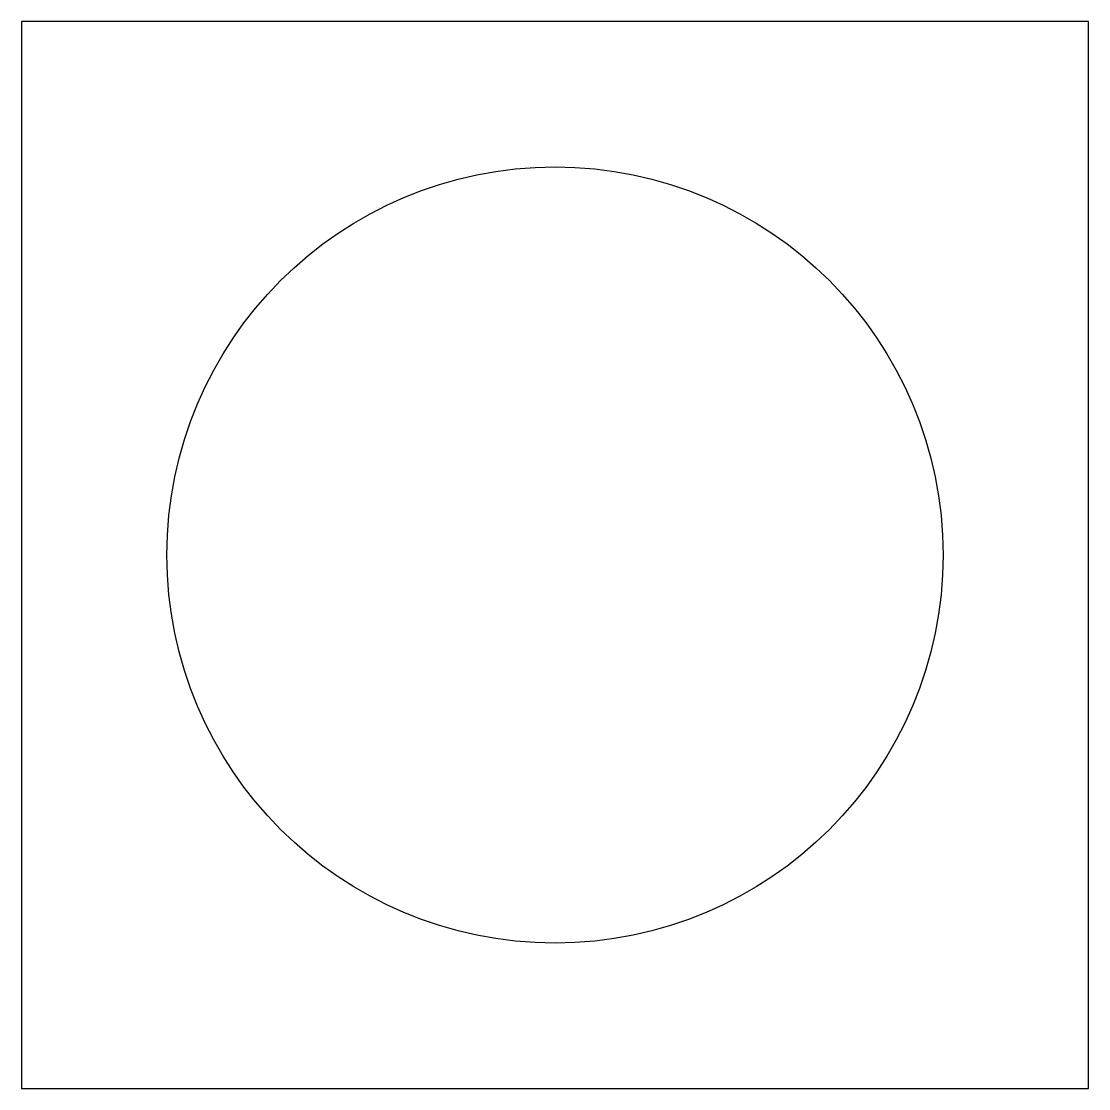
# Model space of a CAD drawing. Header units: millimetres. Extents: x -1 to 21, y -1 to 21.
import ezdxf

# ---------------------------------------------------------------- set-up
doc = ezdxf.new("R2010")
doc.units = ezdxf.units.MM
doc.layers.add('Out', color=5, linetype='Continuous', true_color=0x0000ff)

msp = doc.modelspace()

# ---------------------------------------------------------------- linework, layer by layer
at = {"layer": 'Out'}
msp.add_lwpolyline([(-1, -1), (21, -1), (21, 21), (-1, 21)], close=True, dxfattribs=at)
msp.add_circle((10, 10), 8, dxfattribs=at)

doc.saveas('drawing.dxf')
